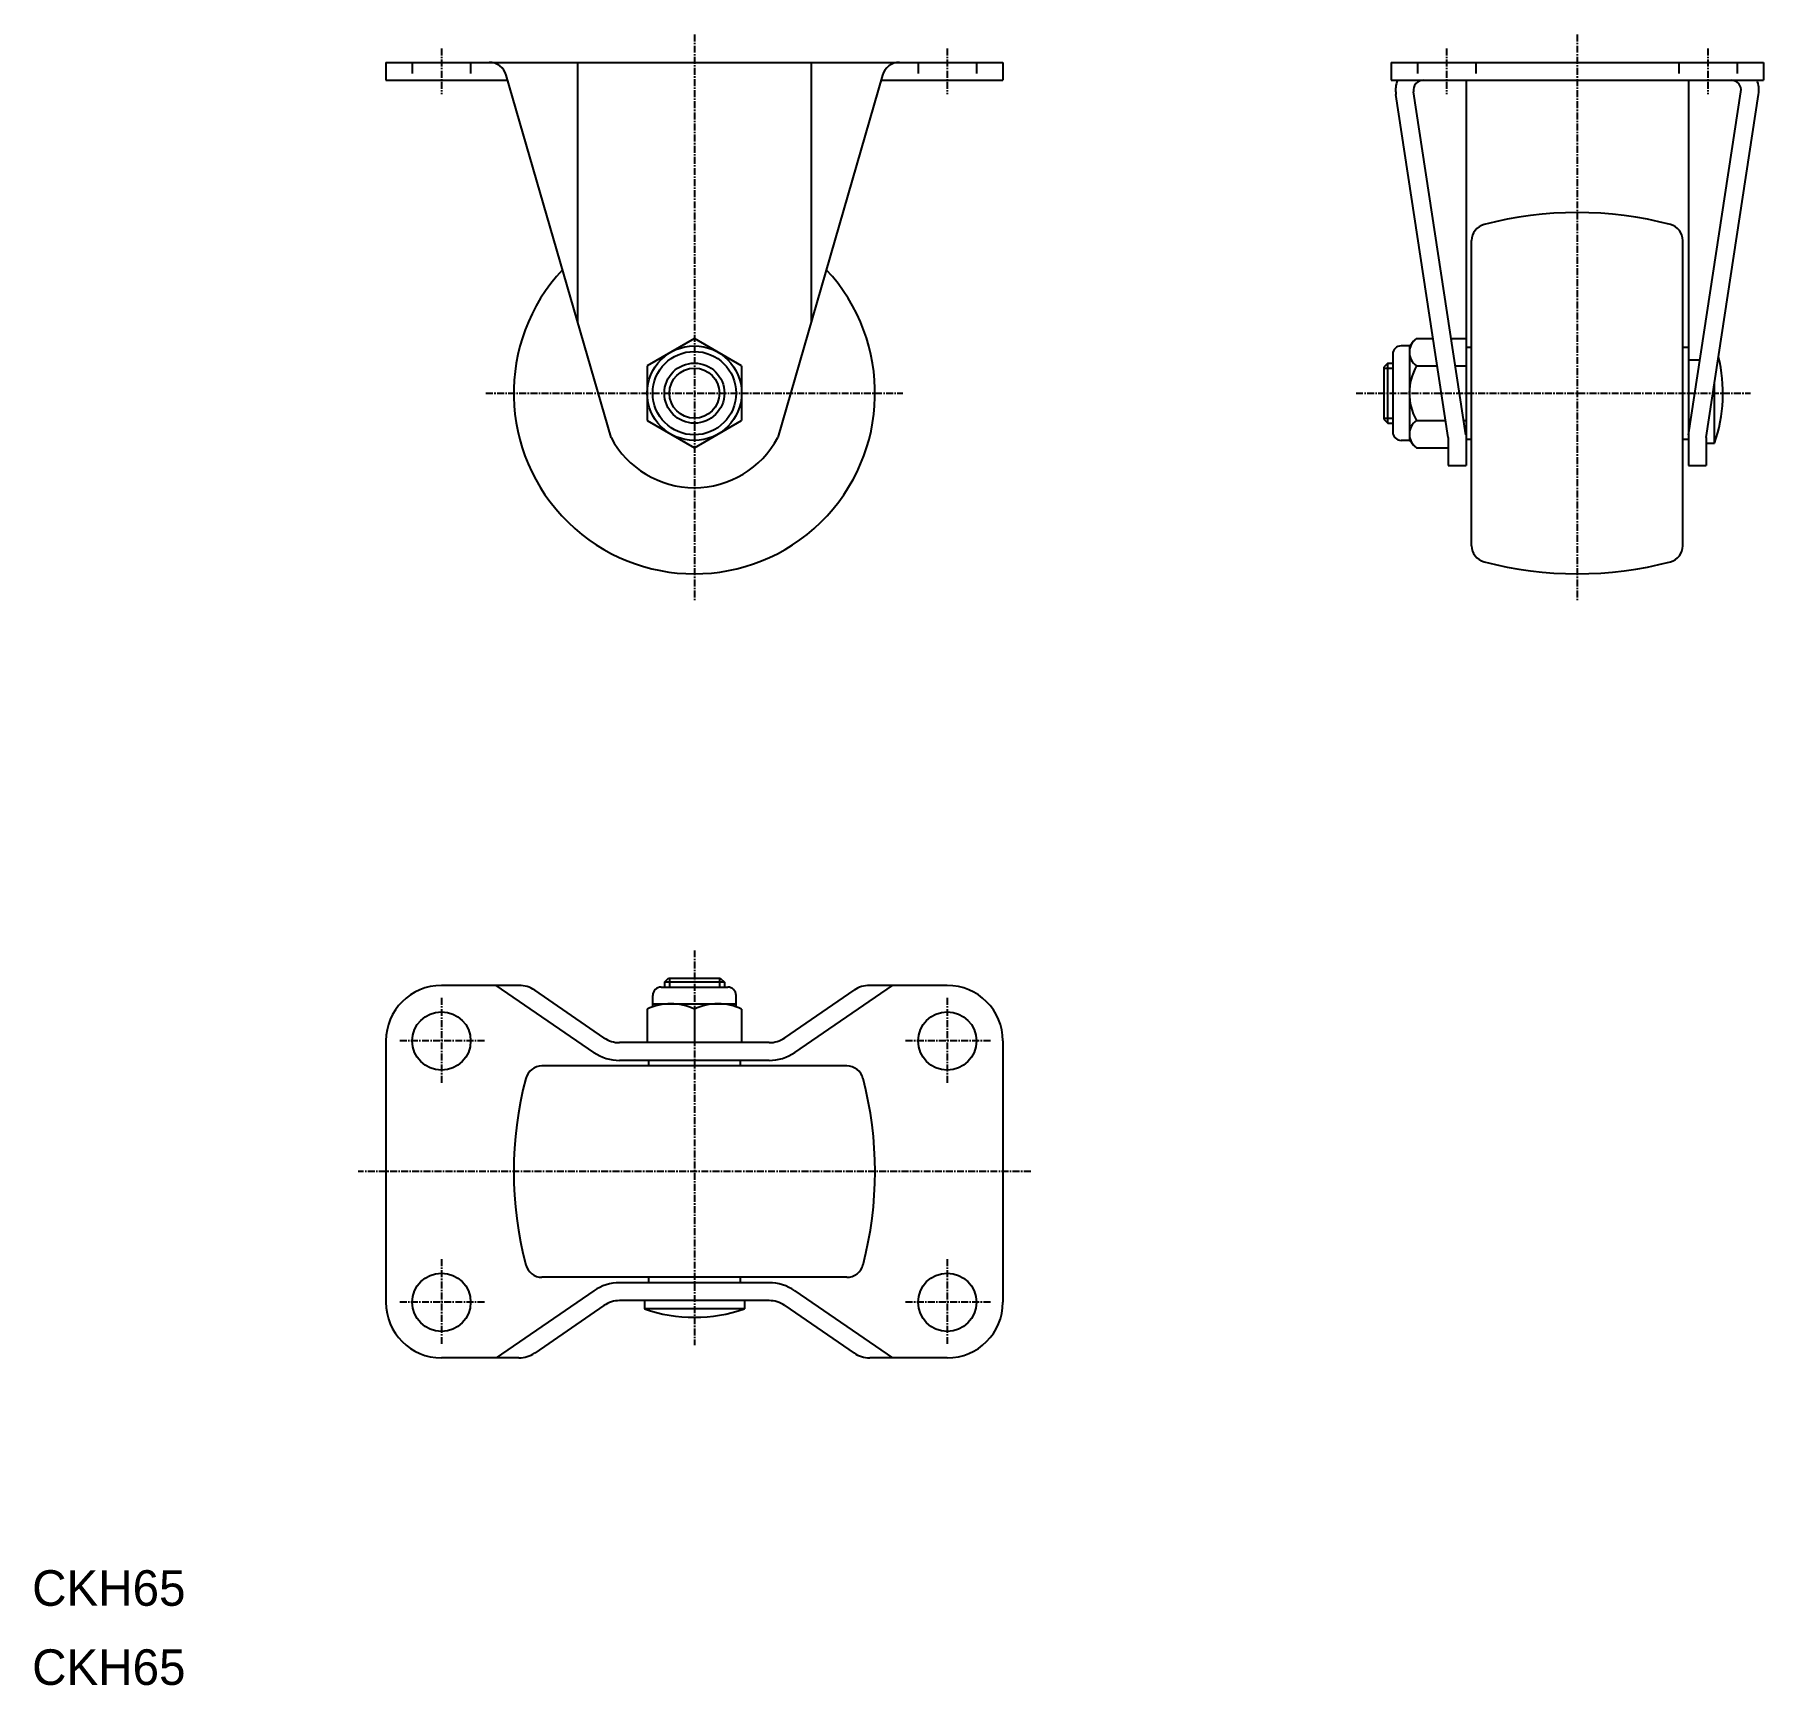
# Model space of a CAD drawing. Extents: x 0 to 311, y 0 to 297.
import ezdxf

# ---------------------------------------------------------------- set-up
doc = ezdxf.new("R2010")
doc.units = 0
doc.linetypes.add('CENTER', pattern=[2, 1.25, -0.25, 0.25, -0.25])
doc.linetypes.add('DASHED', pattern=[3.5, 2, -1.5])
doc.layers.get('0').update_dxf_attribs({"linetype": 'CONTINUOUS'})
doc.layers.add('CENTER', color=1, linetype='CENTER')

msp = doc.modelspace()

# ---------------------------------------------------------------- linework, layer by layer
at = {"color": 7, "linetype": 'CONTINUOUS'}
for p, q in [((63.64, 291.86), (174.64, 291.86)), ((63.64, 291.86), (63.64, 288.66)), ((104.14, 224.36), (85.3, 289.55)), ((98.14, 291.86), (98.14, 245.13)), ((152.97, 289.55), (134.14, 224.36)), ((140.14, 291.86), (140.14, 245.13)), ((174.64, 291.86), (174.64, 288.66)), ((244.47, 291.86), (311.47, 291.86)), ((244.47, 291.86), (244.47, 288.66)), ((311.47, 291.86), (311.47, 288.66)), ((63.64, 288.66), (85.56, 288.66)), ((152.71, 288.66), (174.64, 288.66)), ((244.47, 288.66), (311.47, 288.66)), ((257.93, 224.84), (248.51, 286.59)), ((257.97, 288.66), (257.97, 219.36)), ((297.97, 288.66), (297.97, 219.36)), ((298, 224.84), (307.43, 286.59)), ((254.77, 224.36), (245.35, 286.11)), ((301.17, 224.36), (310.59, 286.11)), ((258.97, 204.92), (258.97, 259.8)), ((296.97, 204.92), (296.97, 259.8)), ((119.14, 242.18), (110.64, 237.27)), ((127.64, 237.27), (119.14, 242.18)), ((247.77, 240.86), (246.27, 240.86)), ((247.77, 240.86), (249.05, 242.18)), ((247.77, 240.86), (247.77, 223.86)), ((249.05, 242.18), (252.05, 242.18)), ((255.29, 242.18), (257.97, 242.18)), ((257.97, 240.61), (258.97, 240.61)), ((296.97, 240.61), (297.97, 240.61)), ((110.64, 237.27), (110.64, 227.45)), ((127.64, 237.27), (127.64, 227.45)), ((243.92, 237.76), (243.17, 237.01)), ((243.17, 237.01), (243.17, 227.71)), ((243.92, 226.96), (243.92, 237.76)), ((243.92, 237.76), (244.77, 237.76)), ((244.77, 239.36), (244.77, 225.36)), ((249.05, 237.27), (252.8, 237.27)), ((256.03, 237.27), (257.97, 237.27)), ((297.97, 238.36), (300.07, 238.36)), ((302.67, 223.36), (302.67, 234.19)), ((110.64, 227.45), (119.14, 222.55)), ((119.14, 222.55), (127.64, 227.45)), ((243.17, 227.71), (243.92, 226.96)), ((249.05, 227.45), (254.3, 227.45)), ((257.53, 227.45), (257.97, 227.45)), ((243.92, 226.96), (244.77, 226.96)), ((254.77, 224.36), (254.77, 219.36)), ((257.97, 224.11), (258.97, 224.11)), ((296.97, 224.11), (297.97, 224.11)), ((297.97, 226.36), (298.24, 226.36)), ((301.17, 224.36), (301.17, 219.36)), ((247.77, 223.86), (246.27, 223.86)), ((247.77, 223.86), (249.05, 222.55)), ((249.05, 222.55), (254.77, 222.55)), ((301.17, 223.36), (302.67, 223.36)), ((254.77, 219.36), (257.97, 219.36)), ((297.97, 219.36), (301.17, 219.36)), ((87.58, 125.83), (73.64, 125.83)), ((101.05, 113.77), (83.48, 125.83)), ((102.86, 116.4), (90.41, 124.95)), ((113.14, 125.53), (125.14, 125.53)), ((113.74, 126.38), (114.49, 127.13)), ((124.54, 126.38), (113.74, 126.38)), ((113.74, 126.38), (113.74, 125.53)), ((114.49, 127.13), (123.79, 127.13)), ((123.79, 127.13), (124.54, 126.38)), ((124.54, 126.38), (124.54, 125.53)), ((135.41, 116.4), (147.86, 124.95)), ((137.23, 113.77), (154.79, 125.83)), ((164.64, 125.83), (150.69, 125.83)), ((110.64, 121.58), (110.64, 115.53)), ((111.64, 121.98), (111.64, 124.03)), ((111.64, 122.53), (126.64, 122.53)), ((119.14, 121.58), (119.14, 115.53)), ((126.64, 121.98), (126.64, 124.03)), ((127.64, 121.58), (127.64, 115.53)), ((63.64, 115.83), (63.64, 68.83)), ((132.58, 115.53), (105.69, 115.53)), ((174.64, 115.83), (174.64, 68.83)), ((132.58, 112.33), (105.69, 112.33)), ((110.89, 112.33), (110.89, 111.33)), ((127.39, 112.33), (127.39, 111.33)), ((127.39, 112.33), (127.39, 111.33)), ((127.39, 112.33), (127.39, 111.33)), ((146.57, 111.33), (91.7, 111.33)), ((146.57, 73.33), (91.7, 73.33)), ((132.58, 72.33), (105.69, 72.33)), ((110.89, 73.33), (110.89, 72.33)), ((127.39, 73.33), (127.39, 72.33)), ((101.05, 70.89), (83.48, 58.83)), ((132.58, 69.13), (105.69, 69.13)), ((110.14, 69.13), (110.14, 67.63)), ((128.14, 69.13), (128.14, 67.63)), ((137.23, 70.89), (154.79, 58.83)), ((102.86, 68.25), (90.41, 59.7)), ((128.14, 67.63), (110.14, 67.63)), ((135.41, 68.25), (147.86, 59.7)), ((87.58, 58.83), (73.64, 58.83)), ((164.64, 58.83), (150.69, 58.83))]:
    msp.add_line(p, q, dxfattribs=at)
at = {"color": 3, "linetype": 'DASHED'}
for p, q in [((68.39, 291.86), (68.39, 288.66)), ((78.89, 291.86), (78.89, 288.66)), ((159.39, 291.86), (159.39, 288.66)), ((169.89, 291.86), (169.89, 288.66)), ((249.22, 291.86), (249.22, 288.66)), ((259.72, 291.86), (259.72, 288.66)), ((296.22, 291.86), (296.22, 288.66)), ((306.72, 291.86), (306.72, 288.66))]:
    msp.add_line(p, q, dxfattribs=at)
for p, q in [((91.39, 291.86), (91.39, 291.86)), ((119.14, 291.86), (119.14, 291.86))]:
    msp.add_line(p, q)
at = {"color": 3, "linetype": 'CONTINUOUS'}
for p, q in [((243.17, 236.86), (244.77, 236.86)), ((243.17, 227.86), (244.77, 227.86))]:
    msp.add_line(p, q, dxfattribs=at)
at = {"color": 3}
for p, q in [((114.64, 127.13), (114.64, 125.53)), ((123.64, 127.13), (123.64, 125.53))]:
    msp.add_line(p, q, dxfattribs=at)
at = {"color": 7, "linetype": 'CONTINUOUS'}
for centre, radius in [((119.14, 232.36), 8.5), ((119.14, 232.36), 7.5), ((119.14, 232.36), 5.4), ((73.64, 115.83), 5.25), ((164.64, 115.83), 5.25), ((73.64, 68.83), 5.25), ((164.64, 68.83), 5.25)]:
    msp.add_circle(centre, radius, dxfattribs=at)
at = {"color": 3, "linetype": 'CONTINUOUS'}
msp.add_circle((119.14, 232.36), 4.5, dxfattribs=at)
at = {"color": 7, "linetype": 'CONTINUOUS'}
for centre, radius, start, end in [((82.23, 288.66), 3.2, 16.1134, 90), ((156.04, 288.66), 3.2, 90, 163.8866), ((250.29, 286.86), 5, 158.8998, 188.676), ((250.29, 286.86), 1.8, 90, 188.676), ((305.65, 286.86), 1.8, 351.324, 90), ((305.65, 286.86), 5, 351.324, 21.1002), ((277.97, 198.81), 66.05, 75.2995, 104.7005), ((261.97, 259.8), 3, 104.7005, 180), ((293.97, 259.8), 3, 0, 75.2995), ((119.14, 232.36), 32.5, 136.8922, 43.1078), ((246.27, 239.36), 1.5, 90, 180), ((250.75, 239.72), 2.98, 124.7078, 235.2922), ((257.76, 232.36), 10, 150.5867, 209.3662), ((276.42, 232.36), 27.75, 341.0754, 13.6295), ((250.76, 225), 2.99, 124.8555, 235.1445), ((119.14, 232.36), 17, 208.0725, 331.9275), ((246.27, 225.36), 1.5, 180, 270), ((261.97, 204.92), 3, 180, 255.2995), ((293.97, 204.92), 3, 284.7005, 0), ((277.97, 265.91), 66.05, 255.2995, 284.7005), ((73.64, 115.83), 10, 90, 180), ((87.58, 120.83), 5, 55.5239, 90), ((113.14, 124.03), 1.5, 90, 180), ((125.14, 124.03), 1.5, 0, 90), ((150.69, 120.83), 5, 90, 124.4761), ((164.64, 115.83), 10, 0, 90), ((114.89, 112.53), 10, 64.8493, 115.1507), ((123.39, 112.53), 10, 64.8493, 115.1507), ((105.69, 120.53), 5, 235.5239, 270), ((132.58, 120.53), 5, 270, 304.4761), ((105.69, 120.53), 8.2, 235.5239, 270), ((132.58, 120.53), 8.2, 270, 304.4761), ((152.69, 92.33), 66.05, 165.2995, 194.7005), ((91.7, 108.33), 3, 90, 165.2995), ((146.57, 108.33), 3, 14.7005, 90), ((85.59, 92.33), 66.05, 345.2995, 14.7005), ((91.7, 76.33), 3, 194.7005, 270), ((146.57, 76.33), 3, 270, 345.2995), ((105.69, 64.13), 8.2, 90, 124.4761), ((132.58, 64.13), 8.2, 55.5239, 90), ((73.64, 68.83), 10, 180, 270), ((105.69, 64.13), 5, 90, 124.4761), ((132.58, 64.13), 5, 55.5239, 90), ((164.64, 68.83), 10, 270, 0), ((119.14, 93.88), 27.75, 251.0754, 288.9246), ((87.58, 63.83), 5, 270, 304.4761), ((150.69, 63.83), 5, 235.5239, 270)]:
    msp.add_arc(centre, radius, start, end, dxfattribs=at)
at = {"layer": 'CENTER', "color": 1, "linetype": 'CENTER'}
for p, q in [((119.14, 296.86), (119.14, 194.86)), ((277.97, 296.86), (277.97, 194.86)), ((73.64, 294.36), (73.64, 286.16)), ((164.64, 294.36), (164.64, 286.16)), ((254.47, 294.36), (254.47, 286.16)), ((301.47, 294.36), (301.47, 286.16)), ((81.64, 232.36), (156.64, 232.36)), ((238.17, 232.36), (309.17, 232.36)), ((119.14, 132.13), (119.14, 61.13)), ((73.64, 123.58), (73.64, 108.08)), ((164.64, 123.58), (164.64, 108.08)), ((81.39, 115.83), (65.89, 115.83)), ((172.39, 115.83), (156.89, 115.83)), ((179.64, 92.33), (58.64, 92.33)), ((73.64, 76.58), (73.64, 61.08)), ((164.64, 76.58), (164.64, 61.08)), ((81.39, 68.83), (65.89, 68.83)), ((172.39, 68.83), (156.89, 68.83))]:
    msp.add_line(p, q, dxfattribs=at)

# ---------------------------------------------------------------- texts
for p in [(0, 14.23), (0, 0)]:
    msp.add_text('CKH65', height=6.4).set_placement(p)

doc.saveas('drawing.dxf')
